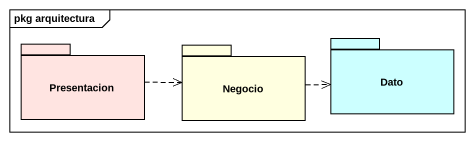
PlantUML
@startuml
mainframe pkg arquitectura
package Presentacion #FFE4E1 {
}
package Negocio #FFFFE0 {
}
package Dato #CCFFFF {
}
Presentacion .right.> Negocio
Negocio .right.> Dato
@enduml
